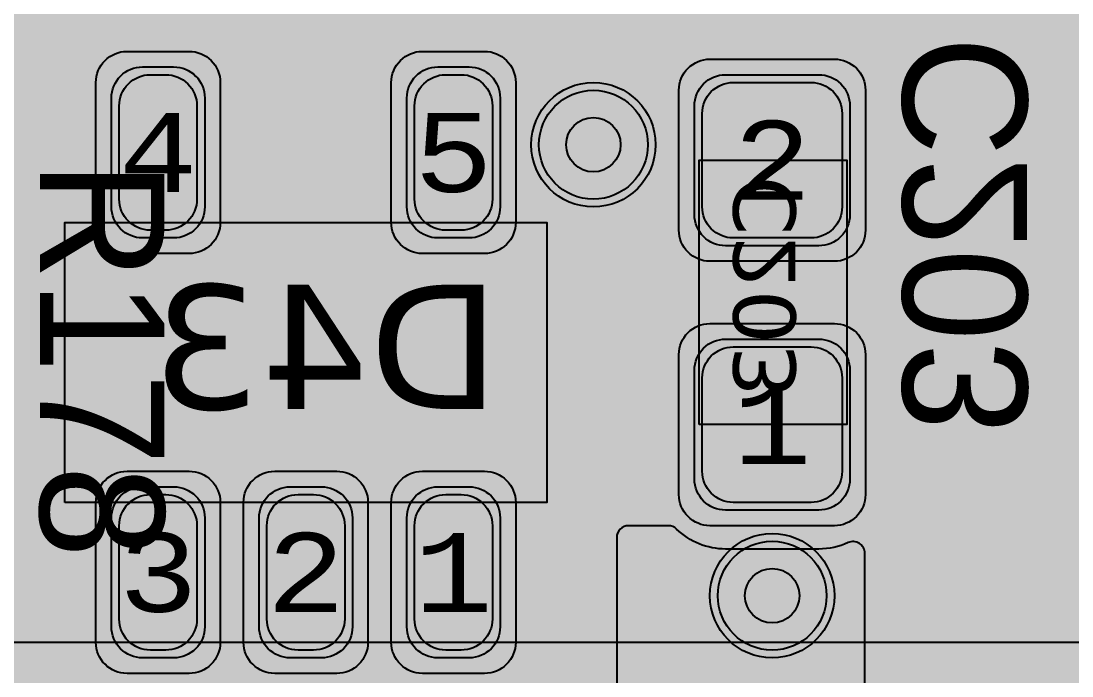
# Model space of a CAD drawing. Extents: x -28 to 199, y -61 to 255.
# Drawn here: x 40.92 to 47.68, y 170.78 to 175 of the extents above; entities that cross this region are included whole.
import ezdxf
from ezdxf.enums import TextEntityAlignment as Align

# ---------------------------------------------------------------- set-up
doc = ezdxf.new("R2010")
doc.units = 0
doc.header["$MEASUREMENT"] = 0
for name, color, linetype in [('ASSEMBLY_OUTLINES_BTM', 191, 'CONTINUOUS'), ('ASSEMBLY_PART_NUMBERS_BTM', 191, 'CONTINUOUS'), ('ASSEMBLY_PART_NUMBERS_TOP', 102, 'CONTINUOUS'), ('ASSEMBLY_REF_DES_BTM', 191, 'CONTINUOUS'), ('DRILL_DRAWING', 21, 'CONTINUOUS'), ('GENERATED_SILKSCREEN_BTM', 255, 'CONTINUOUS'), ('GENERATED_SILKSCREEN_TOP', 140, 'CONTINUOUS'), ('PART_PADS_SMD_BTM', 10, 'CONTINUOUS'), ('PIN_NUMBERS_BTM', 8, 'CONTINUOUS'), ('PIN_NUMBERS_TOP', 8, 'CONTINUOUS'), ('PLACEMENT_OUTLINES_BTM', 222, 'CONTINUOUS'), ('PLANE_DATA_LAYER_BOTTOM', 10, 'CONTINUOUS'), ('PLANE_DATA_LAYER_TOP', 150, 'CONTINUOUS'), ('PLANE_SHAPES_LAYER_2', 230, 'CONTINUOUS'), ('PLANE_SHAPES_LAYER_3', 81, 'CONTINUOUS'), ('PLANE_SHAPES_LAYER_BOTTOM', 10, 'CONTINUOUS'), ('PLANE_SHAPES_LAYER_TOP', 150, 'CONTINUOUS'), ('SILKSCREEN_OUTLINES_BTM', 211, 'CONTINUOUS'), ('SILKSCREEN_REF_DES_BTM', 211, 'CONTINUOUS'), ('SILKSCREEN_REF_DES_TOP', 150, 'CONTINUOUS'), ('SOLDERMASK_PADS_BTM', 12, 'CONTINUOUS'), ('SOLDERPASTE_PADS_BTM', 12, 'CONTINUOUS'), ('TRACES_LAYER_BOTTOM', 10, 'CONTINUOUS'), ('TRACES_LAYER_TOP', 150, 'CONTINUOUS'), ('VIA_HOLES_LAYER_2', 30, 'CONTINUOUS'), ('VIA_HOLES_LAYER_3', 30, 'CONTINUOUS'), ('VIA_HOLES_LAYER_BOTTOM', 30, 'CONTINUOUS'), ('VIA_HOLES_LAYER_TOP', 30, 'CONTINUOUS'), ('VIA_PADS_LAYER_2', 230, 'CONTINUOUS'), ('VIA_PADS_LAYER_3', 81, 'CONTINUOUS'), ('VIA_PADS_LAYER_BOTTOM', 10, 'CONTINUOUS'), ('VIA_PADS_LAYER_TOP', 150, 'CONTINUOUS')]:
    doc.layers.add(name, color=color, linetype=linetype)
doc.styles.add('COURIER_NEW', font='COUR.TTF')
doc.styles.add('VERDANA', font='verdana.TTF')
doc.styles.add('VERIBEST_GERBER_0', font='txt')

msp = doc.modelspace()

# ---------------------------------------------------------------- hatches: boundary and pattern name
at = {"layer": 'PLANE_DATA_LAYER_BOTTOM'}
h = msp.add_hatch(color=256, dxfattribs=at)
h.paths.add_polyline_path([(65.75, 160.0762, -0.414213562373095), (65.6738, 160), (52.4762, 160, -0.414213562373095), (52.4, 160.0762), (52.4, 160.717153, 0.1989122151386167), (52.253553, 161.070706), (47.368451, 165.955808, -0.1989099556854013), (47.346133, 166.009689), (47.346133, 184.1738, -0.414213562373095), (47.422333, 184.25), (53.4238, 184.25, -0.414213562373095), (53.5, 184.1738), (53.5, 179.000008, 0.414213562373095), (53.500008, 179), (56.6738, 179, -0.414213562373095), (56.75, 178.9238), (56.75, 171.750008, 0.414213562373095), (56.750008, 171.75), (58.4238, 171.75, -0.414213562373095), (58.5, 171.6738), (58.5, 165.500008, 0.414213562373095), (58.500008, 165.5), (65.6738, 165.5, -0.414213562373095), (65.75, 165.4238)], flags=0)
h.paths.add_polyline_path([(47.5, 168.25, -0.9999999999999999), (49.5, 168.25, -0.9999999999999999)], flags=0)
h.paths.add_polyline_path([(47.5, 172.5, -0.9999999999999999), (49.5, 172.5, -0.9999999999999999)], flags=0)
h.paths.add_polyline_path([(47.5, 176.75, -0.9999999999999999), (49.5, 176.75, -0.9999999999999999)], flags=0)
h.paths.add_polyline_path([(47.5, 182, -0.9999999999999999), (49.5, 182, -0.9999999999999999)], flags=0)
for points in [[(45.5, 172.1), (45.352338, 171.532942)], [(46, 172.1), (46.038144, 171.5238)]]:
    msp.add_hatch(color=256, dxfattribs=at).paths.add_polyline_path(points, is_closed=False, flags=0)
msp.add_hatch(color=256, dxfattribs=at).paths.add_polyline_path([(46.346133, 171.571967, 0.5469520986327057), (46.238084, 171.641192, -0.1082204836042797), (46.05, 171.6), (45.45, 171.6, -0.1960197135562153), (45.135365, 171.728278, 0.1960198588118564), (45.082087, 171.75), (44.8262, 171.75, 0.414213562373095), (44.75, 171.6738), (44.75, 169.826196, 0.414213562373095), (44.8262, 169.749996), (44.95, 169.749996, -0.414213562373095), (45.4, 169.299996), (45.4, 168.699996, -0.2531070206866161), (45.196307, 168.323389, 0.2531067510863614), (45.161815, 168.259617, 0.164131554334047), (45.177387, 168.213458, -0.1641316952297408), (45.3, 167.85, -0.2252261998193311), (45.079454, 167.385226, 0.2252246368872351), (45.051445, 167.3262, 0.414213562373095), (45.127645, 167.25), (46.249992, 167.25), (46.249995, 167.25, 0.4940585068690165), (46.346133, 167.323545)], flags=0)
at = {"layer": 'PLANE_DATA_LAYER_TOP'}
h = msp.add_hatch(color=256, dxfattribs=at)
h.paths.add_polyline_path([(53.295502, 184.673799, -0.1989099556853327), (53.273184, 184.619918), (46.885458, 178.232192, 0.1989122151386168), (46.739011, 177.878639), (46.739011, 168.792422, -0.1989099556853327), (46.716693, 168.738541), (45.542081, 167.563929, -0.1989133663345028), (45.488199, 167.541611), (44.5762, 167.541611, -0.414213562373095), (44.5, 167.617811), (44.5, 170.999992, 0.414213562373095), (44.499992, 171), (44.339198, 171, -0.414213562373095), (44.262998, 171.0762), (44.262998, 171.076201, -0.1989099556853327), (44.285316, 171.130082), (45.580051, 172.424817, 0.1989121882725156), (45.704531, 172.725337), (45.704531, 175.685196, 0.1989121882725156), (45.580051, 175.985716), (39.772318, 181.793449, -0.1989099556853327), (39.75, 181.84733), (39.75, 183.454177, -0.3173928165043385), (39.800684, 183.525978, 0.3173929101342582), (40.1, 183.95), (40.1, 184.6738, -0.414213562373095), (40.1762, 184.75), (40.749992, 184.75, 0.414213562373095), (40.75, 184.750008), (40.75, 194.1738, -0.414213562373095), (40.8262, 194.25), (46.1738, 194.25, -0.414213562373095), (46.25, 194.1738), (46.25, 190.788669, -0.1989099556853327), (46.227682, 190.734788), (44.946447, 189.453553, 0.1989122151386168), (44.8, 189.1), (44.8, 185.753893, -0.1385740107174842), (44.788731, 185.714013, 0.1385725087961723), (44.7, 185.4, 0.9999999999999999), (45.9, 185.4, 0.1385725087961723), (45.811269, 185.714013, -0.1385740107174966), (45.8, 185.753893), (45.8, 188.861331, -0.1989099556853499), (45.822318, 188.915212), (46.119918, 189.212812, -0.6681819935815162), (46.25, 189.158931), (46.25, 184.750008, 0.414213562373095), (46.250008, 184.75), (53.219302, 184.75, -0.414213562373095), (53.295502, 184.6738)], flags=0)
h.paths.add_polyline_path([(47.5, 182, -0.9999999999999999), (49.5, 182, -0.9999999999999999)], flags=0)
at = {"layer": 'PLANE_SHAPES_LAYER_2'}
h = msp.add_hatch(color=256, dxfattribs=at)
h.paths.add_polyline_path([(169.5, 129.25), (149.5, 129.25), (142.25, 122), (142.25, 90.5), (147.5, 90.5), (147.5, 80), (154, 80), (154, 69.25), (131.75, 69.25), (131.75, 73.25), (121.25, 73.25), (121.25, 81), (110.5, 81), (110.5, 125.75), (106.5, 125.75), (106.5, 128.75), (93.5, 128.75), (93.5, 120.25), (91.75, 120.25), (91.75, 121.5), (80, 121.5), (80, 118.25), (73.25, 118.25), (73.25, 124.5), (67.5, 124.5), (67.5, 128), (57.75, 128), (57.75, 120.25), (55.25, 120.25), (55.25, 121.5), (47.5, 121.5), (47.5, 119), (35, 119), (35, 134.75), (32.75, 134.75), (32.75, 159.75), (29.25, 159.75), (29.25, 175.25), (22.5, 175.25), (22.5, 195.25), (17.25, 195.25), (17.25, 198), (22.5, 198), (22.5, 216.5), (40.25, 216.5), (40.25, 235.5), (54.5, 235.5), (54.5, 254), (87.25, 254), (87.25, 236.25), (86.25, 236.25), (86.25, 228.75), (81, 228.75), (81, 218.75), (95.25, 218.75), (95.25, 194.5), (87, 194.5), (87, 172), (131.1, 172), (131.1, 208.75), (115.5, 208.75), (115.5, 213.75), (106.75, 213.75), (106.75, 218.75), (110.25, 222.25), (110.25, 226.25), (142.5, 226.25), (142.5, 221.5), (160.5, 221.5), (160.5, 240.75), (169.5, 240.75)])
h.paths.add_polyline_path([(35.5, 149.5), (41.75, 149.5), (41.75, 152), (39.25, 152), (39.25, 154), (37.75, 154), (37.75, 152), (35.5, 152)], flags=16)
h.paths.add_polyline_path([(37.5, 125.75), (37.5, 128.75), (42.75, 128.75), (42.75, 125.75)], flags=16)
h.paths.add_polyline_path([(52, 127.75), (52, 130.75), (54.25, 130.75), (54.25, 127.75)], flags=16)
h.paths.add_polyline_path([(50.75, 219.5), (50.75, 226.5), (71.75, 226.5), (71.75, 219.5)], flags=16)
h.paths.add_polyline_path([(66.5, 150.75), (66.5, 177.5), (72.25, 177.5), (72.25, 150.75)], flags=16)
h.paths.add_polyline_path([(47.25, 185.25), (73, 185.25), (73, 188.25), (70.25, 188.25), (70.25, 191), (47.25, 191)], flags=16)
h.paths.add_polyline_path([(84.5, 208), (84.5, 212.75), (85, 212.75), (85, 208)], flags=16)
h.paths.add_polyline_path([(61.5, 137.25), (87.75, 137.25), (87.75, 140.5), (84.75, 140.5), (84.75, 143), (61.5, 143)], flags=16)
h.paths.add_polyline_path([(88.75, 127), (88.75, 130), (91, 130), (91, 127)], flags=16)
h.paths.add_polyline_path([(85.5, 130.25), (85.5, 132.5), (91, 132.5), (91, 130.25)], flags=16)
h.paths.add_polyline_path([(108.75, 142.25), (135.75, 142.25), (135.75, 145.75), (132.25, 145.75), (132.25, 149), (108.75, 149)], flags=16)
h.paths.add_polyline_path([(114.25, 126.75), (140.75, 126.75), (140.75, 129.75), (137.25, 129.75), (137.25, 133), (114.25, 133)], flags=16)
h.paths.add_polyline_path([(155.25, 180.25), (166.25, 180.25), (166.25, 186.25), (152.25, 186.25), (152.25, 183), (155.25, 183)], flags=16)
at = {"layer": 'PLANE_SHAPES_LAYER_3'}
h = msp.add_hatch(color=256, dxfattribs=at)
h.paths.add_polyline_path([(169.5, 129.25), (149.5, 129.25), (142.25, 122), (142.25, 90.5), (147.5, 90.5), (147.5, 80), (154, 80), (154, 69.25), (131.75, 69.25), (131.75, 73.25), (121.25, 73.25), (121.25, 81), (110.5, 81), (110.5, 125.75), (106.5, 125.75), (106.5, 128.75), (93.5, 128.75), (93.5, 120.25), (91.75, 120.25), (91.75, 121.5), (80, 121.5), (80, 118.25), (73.25, 118.25), (73.25, 124.5), (67.5, 124.5), (67.5, 127.75), (58.25, 127.75), (58.25, 130.25), (88.75, 130.25), (88.75, 127), (91, 127), (91, 132.5), (55, 132.5), (55, 131.25), (52, 131.25), (52, 127.75), (55, 127.75), (55, 127.25), (57.75, 127.25), (57.75, 120.25), (55.25, 120.25), (55.25, 121.5), (47.5, 121.5), (47.5, 119), (35, 119), (35, 134.75), (32.75, 134.75), (32.75, 159.75), (29.25, 159.75), (29.25, 175.25), (22.5, 175.25), (22.5, 195.25), (17.25, 195.25), (17.25, 198), (22.5, 198), (22.5, 216.5), (40.25, 216.5), (40.25, 235.5), (54.5, 235.5), (54.5, 254), (87.25, 254), (87.25, 236.25), (86.25, 236.25), (86.25, 228.75), (81, 228.75), (81, 218.75), (95.25, 218.75), (95.25, 194.5), (87, 194.5), (87, 172), (131.1, 172), (131.1, 208.75), (115.5, 208.75), (115.5, 213.75), (106.75, 213.75), (106.75, 218.75), (110.25, 222.25), (110.25, 226.25), (142.5, 226.25), (142.5, 221.5), (160.5, 221.5), (160.5, 240.75), (169.5, 240.75)])
h.paths.add_polyline_path([(35.5, 149.5), (41.75, 149.5), (41.75, 152), (39.25, 152), (39.25, 154), (37.75, 154), (37.75, 152), (35.5, 152)], flags=16)
h.paths.add_polyline_path([(37.5, 125.75), (37.5, 128.75), (42.75, 128.75), (42.75, 125.75)], flags=16)
h.paths.add_polyline_path([(50.75, 219.5), (50.75, 226.5), (71.75, 226.5), (71.75, 219.5)], flags=16)
h.paths.add_polyline_path([(66.5, 150.75), (66.5, 177.5), (72.25, 177.5), (72.25, 150.75)], flags=16)
h.paths.add_polyline_path([(47.25, 185.25), (73, 185.25), (73, 188.25), (70.25, 188.25), (70.25, 191), (47.25, 191)], flags=16)
h.paths.add_polyline_path([(84.5, 208), (84.5, 212.75), (85, 212.75), (85, 208)], flags=16)
h.paths.add_polyline_path([(61.5, 137.25), (87.75, 137.25), (87.75, 140.5), (84.75, 140.5), (84.75, 143), (61.5, 143)], flags=16)
h.paths.add_polyline_path([(108.75, 142.25), (135.75, 142.25), (135.75, 145.75), (132.25, 145.75), (132.25, 149), (108.75, 149)], flags=16)
h.paths.add_polyline_path([(114.25, 126.75), (140.75, 126.75), (140.75, 129.75), (137.25, 129.75), (137.25, 133), (114.25, 133)], flags=16)
h.paths.add_polyline_path([(155.25, 180.25), (166.25, 180.25), (166.25, 186.25), (152.25, 186.25), (152.25, 183), (155.25, 183)], flags=16)
at = {"layer": 'PLANE_SHAPES_LAYER_TOP'}
msp.add_hatch(color=256, dxfattribs=at).paths.add_polyline_path([(70.5, 178), (66.25, 178), (66.25, 171), (39.75, 171), (39.75, 184.75), (70.5, 184.75)], flags=0)
at = {"layer": 'VIA_HOLES_LAYER_2'}
h = msp.add_hatch(color=256, dxfattribs=at)
edge = h.paths.add_edge_path()
edge.add_arc((44.6, 174.2), 0.175, 0, 360)
h = msp.add_hatch(color=256, dxfattribs=at)
edge = h.paths.add_edge_path()
edge.add_arc((45.75, 171.3), 0.175, 0, 360)
at = {"layer": 'VIA_HOLES_LAYER_3'}
h = msp.add_hatch(color=256, dxfattribs=at)
edge = h.paths.add_edge_path()
edge.add_arc((44.6, 174.2), 0.175, 0, 360)
h = msp.add_hatch(color=256, dxfattribs=at)
edge = h.paths.add_edge_path()
edge.add_arc((45.75, 171.3), 0.175, 0, 360)
at = {"layer": 'VIA_HOLES_LAYER_BOTTOM'}
h = msp.add_hatch(color=256, dxfattribs=at)
edge = h.paths.add_edge_path()
edge.add_arc((44.6, 174.2), 0.175, 0, 360)
h = msp.add_hatch(color=256, dxfattribs=at)
edge = h.paths.add_edge_path()
edge.add_arc((45.75, 171.3), 0.175, 0, 360)
at = {"layer": 'VIA_HOLES_LAYER_TOP'}
h = msp.add_hatch(color=256, dxfattribs=at)
edge = h.paths.add_edge_path()
edge.add_arc((44.6, 174.2), 0.175, 0, 360)
h = msp.add_hatch(color=256, dxfattribs=at)
edge = h.paths.add_edge_path()
edge.add_arc((45.75, 171.3), 0.175, 0, 360)

# ---------------------------------------------------------------- linework, layer by layer
at = {"layer": 'ASSEMBLY_OUTLINES_BTM'}
msp.add_lwpolyline([(45.28, 172.4), (45.28, 174.1), (46.23, 174.1), (46.23, 172.4)], close=True, dxfattribs=at)
at = {"layer": 'ASSEMBLY_OUTLINES_BTM', "const_width": 0.1}
msp.add_lwpolyline([(41.2, 171.899998), (41.2, 173.699998), (44.3, 173.699998), (44.3, 171.899998)], close=True, dxfattribs=at)
at = {"layer": 'GENERATED_SILKSCREEN_BTM', "const_width": 0.15}
for points in [[(47.3836, 174.6504), (47.274, 174.7848), (47.2716, 174.7888), (47.2684, 174.7896), (47.2652, 174.7912), (47.2612, 174.792), (46.7124, 174.792), (46.7084, 174.7912), (46.7052, 174.7896), (46.7036, 174.788), (46.702, 174.7872), (46.6996, 174.7848), (46.59, 174.6504), (46.5892, 174.648), (46.5884, 174.6456), (46.5876, 174.6448), (46.5868, 174.6416), (46.5868, 174.372), (46.5876, 174.368), (46.5884, 174.3664), (46.5892, 174.364), (46.59, 174.3616), (46.6996, 174.2264), (46.7036, 174.2232), (46.71, 174.2216), (46.714, 174.2224), (46.7188, 174.224), (46.722, 174.2264), (46.7252, 174.2304), (46.7276, 174.2344), (46.7284, 174.2384), (46.7284, 174.2424), (46.726, 174.2456), (46.6196, 174.3776), (46.6196, 174.636), (46.7204, 174.7592), (47.2532, 174.7592), (47.354, 174.636), (47.354, 174.3776), (47.2476, 174.2456), (47.246, 174.2424), (47.2452, 174.2384), (47.246, 174.2344), (47.2484, 174.2304), (47.2516, 174.2264), (47.2556, 174.224), (47.2596, 174.2224), (47.2652, 174.2216), (47.27, 174.2232), (47.274, 174.2264), (47.3836, 174.3616), (47.3852, 174.3648), (47.386, 174.3656), (47.386, 174.368), (47.3868, 174.3688), (47.3868, 174.3696), (47.3868, 174.372), (47.3868, 174.6416), (47.386, 174.6448), (47.3852, 174.648), (47.3836, 174.6504)], [(46.59, 173.6064), (46.6996, 173.472), (46.7036, 173.4696), (46.7068, 173.4688), (46.7092, 173.4672), (46.7124, 173.4664), (46.822, 173.4664), (46.8244, 173.4672), (46.83, 173.4688), (46.834, 173.4696), (46.8356, 173.472), (47.2684, 174.0048), (47.354, 174.0048), (47.354, 173.4824), (47.3556, 173.4768), (47.3588, 173.472), (47.3644, 173.4696), (47.3708, 173.4688), (47.3764, 173.4696), (47.382, 173.472), (47.3852, 173.4768), (47.3868, 173.4824), (47.3868, 174.0216), (47.3852, 174.028), (47.3812, 174.032), (47.3772, 174.036), (47.3708, 174.0376), (47.2612, 174.0376), (47.2588, 174.0368), (47.2532, 174.0352), (47.2508, 174.0336), (47.2492, 174.032), (47.2476, 174.0304), (46.814, 173.4984), (46.7204, 173.4984), (46.6196, 173.6232), (46.6196, 173.8816), (46.726, 174.012), (46.7276, 174.0176), (46.7268, 174.0224), (46.7244, 174.028), (46.7196, 174.0312), (46.7148, 174.0344), (46.7092, 174.0352), (46.7036, 174.0344), (46.6996, 174.0304), (46.59, 173.896), (46.5892, 173.8928), (46.5884, 173.8904), (46.5876, 173.8896), (46.5868, 173.8864), (46.5868, 173.6168), (46.5876, 173.6136), (46.5876, 173.6128), (46.5884, 173.612), (46.5892, 173.6096), (46.59, 173.6064)], [(46.6996, 173.2744), (46.59, 173.14), (46.5892, 173.1368), (46.5884, 173.1344), (46.5876, 173.1336), (46.5868, 173.1304), (46.5868, 172.8608), (46.5876, 172.8576), (46.5876, 172.8568), (46.5884, 172.856), (46.5892, 172.8536), (46.59, 172.8504), (46.6996, 172.716), (46.7036, 172.7136), (46.7068, 172.7128), (46.7092, 172.7112), (46.7124, 172.7104), (47.2612, 172.7104), (47.2636, 172.7112), (47.2692, 172.7128), (47.2708, 172.7136), (47.274, 172.716), (47.3836, 172.8504), (47.3844, 172.8536), (47.3852, 172.8552), (47.386, 172.8568), (47.3868, 172.8584), (47.3868, 172.8608), (47.3868, 173.1304), (47.386, 173.1336), (47.3852, 173.1368), (47.3836, 173.14), (47.274, 173.2744), (47.2724, 173.276), (47.2716, 173.2776), (47.2692, 173.2792), (47.2636, 173.2808), (47.2612, 173.2816), (46.7124, 173.2816), (46.7092, 173.2808), (46.7068, 173.2792), (46.7036, 173.2776), (46.6996, 173.2744)], [(46.7204, 173.2488), (47.2532, 173.2488), (47.2932, 173.2016), (46.662, 172.8144), (46.6196, 172.8672), (46.6196, 173.1256), (46.7204, 173.2488)], [(47.314, 173.176), (47.354, 173.1256), (47.354, 172.8672), (47.2532, 172.7424), (46.7204, 172.7424), (46.6828, 172.7896), (47.314, 173.176)], [(47.3836, 172.384), (47.274, 172.5192), (47.27, 172.5232), (47.2676, 172.524), (47.2652, 172.524), (47.2596, 172.5232), (47.254, 172.52), (47.25, 172.516), (47.2468, 172.5112), (47.246, 172.5056), (47.2476, 172.5), (47.354, 172.3696), (47.354, 172.1112), (47.2532, 171.9864), (47.1044, 171.9864), (47.0028, 172.1096), (47.0028, 172.2424), (47.0012, 172.2488), (46.998, 172.2528), (46.9924, 172.2552), (46.9868, 172.256), (46.9812, 172.2552), (46.9756, 172.2528), (46.9724, 172.2488), (46.9708, 172.2424), (46.9708, 172.1096), (46.8692, 171.9864), (46.7204, 171.9864), (46.6196, 172.1112), (46.6196, 172.3696), (46.726, 172.5), (46.7276, 172.5056), (46.7268, 172.5112), (46.7244, 172.516), (46.7196, 172.52), (46.7148, 172.5232), (46.7092, 172.524), (46.706, 172.524), (46.7036, 172.5232), (46.6996, 172.5192), (46.59, 172.384), (46.5892, 172.3816), (46.5884, 172.3792), (46.5876, 172.3784), (46.5868, 172.3752), (46.5868, 172.1056), (46.5876, 172.1016), (46.5884, 172.1), (46.5892, 172.0976), (46.59, 172.0952), (46.6996, 171.96), (46.7036, 171.9576), (46.7068, 171.9568), (46.7092, 171.9552), (46.7124, 171.9544), (46.8772, 171.9544), (46.8796, 171.9552), (46.8852, 171.9568), (46.8892, 171.9576), (46.8908, 171.96), (46.9868, 172.0776), (47.0828, 171.96), (47.0844, 171.9592), (47.086, 171.9576), (47.0868, 171.9568), (47.0884, 171.9568), (47.094, 171.9552), (47.0964, 171.9544), (47.2612, 171.9544), (47.2652, 171.9552), (47.2684, 171.9568), (47.2716, 171.9576), (47.274, 171.96), (47.3836, 172.0952), (47.3852, 172.0984), (47.386, 172.0992), (47.386, 172.1016), (47.3868, 172.1024), (47.3868, 172.1032), (47.3868, 172.1056), (47.3868, 172.3752), (47.386, 172.3784), (47.3852, 172.3816), (47.3836, 172.384)]]:
    msp.add_lwpolyline(points, dxfattribs=at)
for points in [[(41.443828, 173.699993), (41.200005, 173.699993), (41.200005, 171.900003), (41.443828, 171.900003, 9.7912e-06), (41.443824, 171.899993), (41.2, 171.899993, -0.4142135624), (41.199995, 171.899998), (41.199995, 173.699998, -0.4142135624), (41.2, 173.700003), (41.443824, 173.700003, 9.7912e-06), (41.443828, 173.699993)], [(43.343828, 173.699993), (42.156172, 173.699993, 9.7912e-06), (42.156176, 173.700003), (43.343824, 173.700003, 9.7912e-06), (43.343828, 173.699993)], [(44.300005, 171.899998, -0.4142135624), (44.3, 171.899993), (44.056176, 171.899993, 9.7912e-06), (44.056172, 171.900003), (44.299995, 171.900003), (44.299995, 173.699993), (44.056172, 173.699993, 9.7912e-06), (44.056176, 173.700003), (44.3, 173.700003, -0.4142135624), (44.300005, 173.699998), (44.300005, 171.899998)], [(46.230005, 172.957902, 1.22306e-05), (46.229995, 172.957911), (46.229995, 173.542089, 1.22306e-05), (46.230005, 173.542098), (46.230005, 172.957902)], [(45.280005, 172.966164, 1.1642e-05), (45.279995, 172.966156), (45.279995, 173.533844, 1.1642e-05), (45.280005, 173.533836), (45.280005, 172.966164)], [(42.393828, 171.900003, 9.7912e-06), (42.393824, 171.899993), (42.156176, 171.899993, 9.7912e-06), (42.156172, 171.900003), (42.393828, 171.900003)], [(43.343828, 171.900003, 9.7912e-06), (43.343824, 171.899993), (43.106176, 171.899993, 9.7912e-06), (43.106172, 171.900003), (43.343828, 171.900003)]]:
    msp.add_lwpolyline(points, format="xyb", dxfattribs=at)
at = {"layer": 'GENERATED_SILKSCREEN_TOP', "const_width": 0.15}
for points in [[(41.5392, 173.4256), (41.5408, 173.4232), (41.5448, 173.4224), (41.5488, 173.42), (41.5528, 173.42), (41.7176, 173.42), (41.7216, 173.42), (41.724, 173.4224), (41.7264, 173.4224), (41.7272, 173.4232), (41.728, 173.424), (41.7304, 173.4256), (41.84, 173.5616), (41.8416, 173.5656), (41.8424, 173.568), (41.8432, 173.572), (41.8432, 173.9752), (41.8416, 173.9824), (41.8376, 173.9864), (41.8336, 173.9912), (41.8272, 173.9928), (41.0592, 173.9928), (41.0528, 173.9912), (41.0488, 173.9872), (41.0464, 173.9824), (41.0456, 173.9768), (41.0464, 173.9704), (41.0488, 173.9648), (41.0528, 173.9608), (41.0592, 173.9592), (41.4272, 173.9592), (41.4272, 173.5832), (41.0544, 173.452), (41.0488, 173.4488), (41.0456, 173.4432), (41.0448, 173.4368), (41.0464, 173.432), (41.0496, 173.4272), (41.0536, 173.4232), (41.0584, 173.4208), (41.0648, 173.4224), (41.4376, 173.5536), (41.5392, 173.4256)], [(41.8104, 173.9592), (41.8104, 173.576), (41.7096, 173.452), (41.5608, 173.452), (41.4592, 173.576), (41.4592, 173.9592), (41.8104, 173.9592)], [(41.076, 173.1208), (41.0752, 173.1272), (41.0712, 173.1304), (41.0656, 173.1328), (41.0592, 173.1336), (41.0536, 173.1328), (41.048, 173.1304), (41.044, 173.1272), (41.0432, 173.1208), (41.0432, 172.8088), (41.044, 172.8032), (41.048, 172.7984), (41.0536, 172.796), (41.0592, 172.7952), (41.0656, 172.796), (41.0712, 172.7984), (41.0752, 172.8032), (41.076, 172.8088), (41.076, 172.9496), (41.8272, 172.9496), (41.8328, 172.9504), (41.8368, 172.9528), (41.8392, 172.9568), (41.84, 172.9624), (41.8408, 172.9664), (41.8408, 172.9704), (41.8392, 172.9736), (41.836, 172.9768), (41.6168, 173.1328), (41.6112, 173.1352), (41.6064, 173.1352), (41.6008, 173.1328), (41.5968, 173.1288), (41.5936, 173.124), (41.592, 173.1184), (41.5936, 173.1128), (41.5976, 173.1088), (41.7768, 172.9808), (41.076, 172.9808), (41.076, 173.1208)], [(41.0672, 172.3976), (41.0616, 172.3992), (41.056, 172.3984), (41.0512, 172.3944), (41.048, 172.3904), (41.0464, 172.3848), (41.0456, 172.3792), (41.048, 172.3744), (41.052, 172.3704), (41.8192, 171.9392), (41.8232, 171.9376), (41.8264, 171.9376), (41.8296, 171.9376), (41.8328, 171.9392), (41.8376, 171.9416), (41.8408, 171.9448), (41.8424, 171.9488), (41.8432, 171.9528), (41.8432, 172.4928), (41.8416, 172.4984), (41.8376, 172.5024), (41.8328, 172.5056), (41.8264, 172.5064), (41.8208, 172.5056), (41.8152, 172.5024), (41.8112, 172.4984), (41.8104, 172.4928), (41.8104, 171.98), (41.0672, 172.3976)], [(41.548, 171.2152), (41.4712, 171.2408), (41.3944, 171.2152), (41.392, 171.2152), (41.3888, 171.2144), (41.1416, 171.2144), (41.1392, 171.2144), (41.1368, 171.2152), (41.1336, 171.216), (41.1304, 171.2192), (41.048, 171.2992), (41.0448, 171.3024), (41.044, 171.3072), (41.0432, 171.3104), (41.0432, 171.604), (41.0432, 171.6064), (41.044, 171.6088), (41.0448, 171.612), (41.048, 171.6152), (41.1304, 171.6952), (41.1336, 171.6984), (41.1368, 171.7), (41.1416, 171.7), (41.3888, 171.7), (41.392, 171.7), (41.3936, 171.7), (41.3944, 171.6992), (41.4712, 171.6736), (41.548, 171.6992), (41.5488, 171.7), (41.5536, 171.7), (41.7456, 171.7), (41.7488, 171.7), (41.7528, 171.6984), (41.7568, 171.6952), (41.8392, 171.6152), (41.8416, 171.612), (41.8424, 171.6088), (41.8432, 171.6064), (41.8432, 171.604), (41.8432, 171.3104), (41.8424, 171.3072), (41.8416, 171.3024), (41.8392, 171.2992), (41.7568, 171.2192), (41.752, 171.216), (41.7488, 171.2152), (41.7456, 171.2144), (41.5536, 171.2144), (41.5504, 171.2144), (41.5488, 171.2152), (41.548, 171.2152)], [(41.3856, 171.668), (41.1488, 171.668), (41.076, 171.596), (41.076, 171.3168), (41.1488, 171.2464), (41.3856, 171.2464), (41.4544, 171.2696), (41.4544, 171.6464), (41.3856, 171.668)], [(41.7368, 171.668), (41.5552, 171.668), (41.4864, 171.6464), (41.4864, 171.2696), (41.5552, 171.2464), (41.7368, 171.2464), (41.8104, 171.3168), (41.8104, 171.596), (41.7368, 171.668)]]:
    msp.add_lwpolyline(points, dxfattribs=at)
at = {"layer": 'PART_PADS_SMD_BTM'}
for points in [[(41.7, 173.599998, -0.4142135624), (41.5, 173.799998), (41.5, 174.499998, -0.4142135624), (41.7, 174.699998), (41.9, 174.699998, -0.4142135624), (42.1, 174.499998), (42.1, 173.799998, -0.4142135624), (41.9, 173.599998)], [(43.6, 173.599998, -0.4142135624), (43.4, 173.799998), (43.4, 174.499998, -0.4142135624), (43.6, 174.699998), (43.8, 174.699998, -0.4142135624), (44, 174.499998), (44, 173.799998, -0.4142135624), (43.8, 173.599998)], [(45.45, 173.55, -0.4142135624), (45.25, 173.75), (45.25, 174.45, -0.4142135624), (45.45, 174.65), (46.05, 174.65, -0.4142135624), (46.25, 174.45), (46.25, 173.75, -0.4142135624), (46.05, 173.55)], [(45.45, 171.85, -0.4142135624), (45.25, 172.05), (45.25, 172.75, -0.4142135624), (45.45, 172.95), (46.05, 172.95, -0.4142135624), (46.25, 172.75), (46.25, 172.05, -0.4142135624), (46.05, 171.85)], [(41.7, 170.899998, -0.4142135624), (41.5, 171.099998), (41.5, 171.799998, -0.4142135624), (41.7, 171.999998), (41.9, 171.999998, -0.4142135624), (42.1, 171.799998), (42.1, 171.099998, -0.4142135624), (41.9, 170.899998)], [(42.65, 170.899998, -0.4142135624), (42.45, 171.099998), (42.45, 171.799998, -0.4142135624), (42.65, 171.999998), (42.85, 171.999998, -0.4142135624), (43.05, 171.799998), (43.05, 171.099998, -0.4142135624), (42.85, 170.899998)], [(43.6, 170.899998, -0.4142135624), (43.4, 171.099998), (43.4, 171.799998, -0.4142135624), (43.6, 171.999998), (43.8, 171.999998, -0.4142135624), (44, 171.799998), (44, 171.099998, -0.4142135624), (43.8, 170.899998)]]:
    msp.add_lwpolyline(points, format="xyb", close=True, dxfattribs=at)
at = {"layer": 'PLACEMENT_OUTLINES_BTM'}
for points in [[(45.28, 172.4), (45.28, 174.1), (46.23, 174.1), (46.23, 172.4)], [(41.2, 171.899998), (41.2, 173.699998), (44.3, 173.699998), (44.3, 171.899998)]]:
    msp.add_lwpolyline(points, close=True, dxfattribs=at)
at = {"layer": 'PLANE_DATA_LAYER_BOTTOM', "const_width": 0.5}
for points in [[(45.5, 172.1), (45.352338, 171.532942)], [(46, 172.1), (46.038144, 171.5238)]]:
    msp.add_lwpolyline(points, dxfattribs=at)
at = {"layer": 'PLANE_DATA_LAYER_BOTTOM'}
msp.add_lwpolyline([(46.346133, 171.571967, 0.5469520986), (46.238084, 171.641192, -0.1082204836), (46.05, 171.6), (45.45, 171.6, -0.1960197136), (45.135365, 171.728278, 0.1960198588), (45.082087, 171.75), (44.8262, 171.75, 0.4142135624), (44.75, 171.6738), (44.75, 169.826196, 0.4142135624), (44.8262, 169.749996), (44.95, 169.749996, -0.4142135624), (45.4, 169.299996), (45.4, 168.699996, -0.2531070207), (45.196307, 168.323389, 0.2531067511), (45.161815, 168.259617, 0.1641315543), (45.177387, 168.213458, -0.1641316952), (45.3, 167.85, -0.2252261998), (45.079454, 167.385226, 0.2252246369), (45.051445, 167.3262, 0.4142135624), (45.127645, 167.25), (46.249992, 167.25), (46.249995, 167.25, 0.4940585069), (46.346133, 167.323545)], format="xyb", close=True, dxfattribs=at)
at = {"layer": 'PLANE_SHAPES_LAYER_BOTTOM'}
for points in [[(47.25, 171.75), (53.5, 171.75), (47.25, 184.25), (53.5, 184.25)], [(44.75, 167.25), (58.5, 167.25), (44.75, 171.75), (58.5, 171.75)]]:
    msp.add_solid(points, dxfattribs=at)
at = {"layer": 'PLANE_SHAPES_LAYER_TOP'}
msp.add_lwpolyline([(70.5, 178), (66.25, 178), (66.25, 171), (39.75, 171), (39.75, 184.75), (70.5, 184.75)], close=True, dxfattribs=at)
msp.add_solid([(44.5, 165.25), (50.75, 165.25), (44.5, 171), (50.75, 171)], dxfattribs=at)
at = {"layer": 'SILKSCREEN_OUTLINES_BTM'}
for points in [[(45.28, 172.4), (45.28, 174.1), (46.23, 174.1), (46.23, 172.4)], [(41.2, 171.899998), (41.2, 173.699998), (44.3, 173.699998), (44.3, 171.899998)]]:
    msp.add_lwpolyline(points, close=True, dxfattribs=at)
at = {"layer": 'SOLDERMASK_PADS_BTM'}
for points in [[(41.6, 173.499998, -0.4142135624), (41.4, 173.699998), (41.4, 174.599998, -0.4142135624), (41.6, 174.799998), (42, 174.799998, -0.4142135624), (42.2, 174.599998), (42.2, 173.699998, -0.4142135624), (42, 173.499998)], [(43.5, 173.499998, -0.4142135624), (43.3, 173.699998), (43.3, 174.599998, -0.4142135624), (43.5, 174.799998), (43.9, 174.799998, -0.4142135624), (44.1, 174.599998), (44.1, 173.699998, -0.4142135624), (43.9, 173.499998)], [(45.35, 173.45, -0.4142135624), (45.15, 173.65), (45.15, 174.55, -0.4142135624), (45.35, 174.75), (46.15, 174.75, -0.4142135624), (46.35, 174.55), (46.35, 173.65, -0.4142135624), (46.15, 173.45)], [(45.35, 171.75, -0.4142135624), (45.15, 171.95), (45.15, 172.85, -0.4142135624), (45.35, 173.05), (46.15, 173.05, -0.4142135624), (46.35, 172.85), (46.35, 171.95, -0.4142135624), (46.15, 171.75)], [(41.6, 170.799998, -0.4142135624), (41.4, 170.999998), (41.4, 171.899998, -0.4142135624), (41.6, 172.099998), (42, 172.099998, -0.4142135624), (42.2, 171.899998), (42.2, 170.999998, -0.4142135624), (42, 170.799998)], [(42.55, 170.799998, -0.4142135624), (42.35, 170.999998), (42.35, 171.899998, -0.4142135624), (42.55, 172.099998), (42.95, 172.099998, -0.4142135624), (43.15, 171.899998), (43.15, 170.999998, -0.4142135624), (42.95, 170.799998)], [(43.5, 170.799998, -0.4142135624), (43.3, 170.999998), (43.3, 171.899998, -0.4142135624), (43.5, 172.099998), (43.9, 172.099998, -0.4142135624), (44.1, 171.899998), (44.1, 170.999998, -0.4142135624), (43.9, 170.799998)]]:
    msp.add_lwpolyline(points, format="xyb", close=True, dxfattribs=at)
at = {"layer": 'SOLDERPASTE_PADS_BTM'}
for points in [[(41.75, 173.649998, -0.4142135624), (41.55, 173.849998), (41.55, 174.449998, -0.4142135624), (41.75, 174.649998), (41.85, 174.649998, -0.4142135624), (42.05, 174.449998), (42.05, 173.849998, -0.4142135624), (41.85, 173.649998)], [(43.65, 173.649998, -0.4142135624), (43.45, 173.849998), (43.45, 174.449998, -0.4142135624), (43.65, 174.649998), (43.75, 174.649998, -0.4142135624), (43.95, 174.449998), (43.95, 173.849998, -0.4142135624), (43.75, 173.649998)], [(45.5, 173.6, -0.4142135624), (45.3, 173.8), (45.3, 174.4, -0.4142135624), (45.5, 174.6), (46, 174.6, -0.4142135624), (46.2, 174.4), (46.2, 173.8, -0.4142135624), (46, 173.6)], [(45.5, 171.9, -0.4142135624), (45.3, 172.1), (45.3, 172.7, -0.4142135624), (45.5, 172.9), (46, 172.9, -0.4142135624), (46.2, 172.7), (46.2, 172.1, -0.4142135624), (46, 171.9)], [(41.75, 170.949998, -0.4142135624), (41.55, 171.149998), (41.55, 171.749998, -0.4142135624), (41.75, 171.949998), (41.85, 171.949998, -0.4142135624), (42.05, 171.749998), (42.05, 171.149998, -0.4142135624), (41.85, 170.949998)], [(42.7, 170.949998, -0.4142135624), (42.5, 171.149998), (42.5, 171.749998, -0.4142135624), (42.7, 171.949998), (42.8, 171.949998, -0.4142135624), (43, 171.749998), (43, 171.149998, -0.4142135624), (42.8, 170.949998)], [(43.65, 170.949998, -0.4142135624), (43.45, 171.149998), (43.45, 171.749998, -0.4142135624), (43.65, 171.949998), (43.75, 171.949998, -0.4142135624), (43.95, 171.749998), (43.95, 171.149998, -0.4142135624), (43.75, 170.949998)]]:
    msp.add_lwpolyline(points, format="xyb", close=True, dxfattribs=at)
at = {"layer": 'TRACES_LAYER_BOTTOM'}
for points, const_width in [([(19.9, 204.7), (19.9, 204.073), (20.555632, 203.417368), (20.555632, 200.905632), (19.388647, 199.738647), (19.388647, 195.549807), (19.866672, 195.071782), (28.27768, 195.071782), (30.090988, 196.88509), (35.572933, 196.88509), (37.158023, 195.3), (40.268016, 195.3), (41.448627, 194.119389), (41.448627, 192.225954), (46.846133, 186.828448), (46.846133, 165.77102), (51.9, 160.717153), (51.9, 148.9)], 0.5), ([(41.8, 174.149998), (41.223, 174.149998), (41.022998, 174.35), (39.849998, 174.35)], 0.35), ([(44.6, 174.149998), (44.6, 174.2)], 0.35), ([(44.6, 174.149998), (43.7, 174.149998)], 0.35), ([(45.75, 174.1), (44.649998, 174.1), (44.6, 174.149998)], 0.35), ([(39.849998, 172.65), (40.674998, 172.65), (40.890904, 172.865906), (43.265096, 172.865906), (43.7, 172.431002), (43.7, 171.449998)], 0.35), ([(45.75, 171.3), (45.75, 172.4)], 0.35), ([(41.8, 171.449998), (41.8, 169.874999), (41.9, 169.774999), (41.9, 167.5)], 0.35), ([(42.75, 170.3), (42.75, 171.449998)], 0.35)]:
    msp.add_lwpolyline(points, dxfattribs=dict(at, const_width=const_width))
at = {"layer": 'TRACES_LAYER_TOP'}
for points, const_width in [([(43.25, 167.15), (44.15, 167.15), (44.258389, 167.041611), (45.726869, 167.041611), (47.239011, 168.553753), (47.239011, 177.878639), (54.834118, 185.473746), (54.834118, 196.246589)], 0.5), ([(44.6, 174.2), (43.924204, 173.524204), (30.53815, 173.524204), (26.513047, 177.549307), (26.513047, 184.613047), (28.2, 186.3)], 0.35), ([(42.8, 170.3), (43.277298, 170.777298), (43.331492, 170.777298), (45.279531, 172.725337), (45.279531, 175.685196), (37.713516, 183.251211), (37.713516, 184.5), (37.3, 184.5)], 0.35)]:
    msp.add_lwpolyline(points, dxfattribs=dict(at, const_width=const_width))
at = {"layer": 'VIA_HOLES_LAYER_2'}
for centre in [(44.6, 174.2), (45.75, 171.3)]:
    msp.add_circle(centre, 0.175, dxfattribs=at)
at = {"layer": 'VIA_HOLES_LAYER_3'}
for centre in [(44.6, 174.2), (45.75, 171.3)]:
    msp.add_circle(centre, 0.175, dxfattribs=at)
at = {"layer": 'VIA_HOLES_LAYER_BOTTOM'}
for centre in [(44.6, 174.2), (45.75, 171.3)]:
    msp.add_circle(centre, 0.175, dxfattribs=at)
at = {"layer": 'VIA_HOLES_LAYER_TOP'}
for centre in [(44.6, 174.2), (45.75, 171.3)]:
    msp.add_circle(centre, 0.175, dxfattribs=at)
at = {"layer": 'VIA_PADS_LAYER_2'}
for centre in [(44.6, 174.2), (45.75, 171.3)]:
    msp.add_circle(centre, 0.4, dxfattribs=at)
at = {"layer": 'VIA_PADS_LAYER_3'}
for centre in [(44.6, 174.2), (45.75, 171.3)]:
    msp.add_circle(centre, 0.4, dxfattribs=at)
at = {"layer": 'VIA_PADS_LAYER_BOTTOM'}
for centre in [(44.6, 174.2), (45.75, 171.3)]:
    msp.add_circle(centre, 0.35, dxfattribs=at)
at = {"layer": 'VIA_PADS_LAYER_TOP'}
for centre in [(44.6, 174.2), (45.75, 171.3)]:
    msp.add_circle(centre, 0.35, dxfattribs=at)

# ---------------------------------------------------------------- texts
at = {"layer": 'ASSEMBLY_PART_NUMBERS_BTM', "style": 'VERIBEST_GERBER_0', "text_generation_flag": 2}
for s, p in [('GRM32DR71E106KA12L', (40.54, 202.5)), ('ERJ-3EKF2000V', (45.79, 193)), ('CL10C010BB8NNNC', (39.54, 173.5)), ('CL10C010BB8NNNC', (42.389998, 173.5)), ('GRM188R71H123KA01D', (43.21, 173.25))]:
    msp.add_text(s, height=2.032, rotation=90, dxfattribs=at).set_placement(p, align=Align.TOP_LEFT)
for s, p in [('ERJ-3EKF2000V', (64, 172.04)), ('ERJ-3GEY0R00V', (63.75, 170.96))]:
    msp.add_text(s, height=2.032, dxfattribs=at).set_placement(p, align=Align.TOP_LEFT)
at = {"layer": 'ASSEMBLY_PART_NUMBERS_TOP', "style": 'VERIBEST_GERBER_0'}
for s, p in [('CRCW2512510RJNEG', (46.21, 201.75)), ('CRCW12101R30FKEA', (41.21, 200)), ('ERJ-3EKF10R0V', (42.04, 189))]:
    msp.add_text(s, height=2.032, rotation=270, dxfattribs=at).set_placement(p, align=Align.TOP_LEFT)
for s, p in [('ERJ-3EKF4701V', (32, 176.46)), ('TP-1_OSC_OSC', (37.25, 174.96)), ('ADM1087AKSZ-REEL7', (37.75, 171.79))]:
    msp.add_text(s, height=2.032, dxfattribs=at).set_placement(p, align=Align.TOP_LEFT)
at = {"layer": 'ASSEMBLY_REF_DES_BTM', "style": 'VERDANA', "text_generation_flag": 2}
msp.add_text('C203', height=0.4, rotation=90, dxfattribs=at).set_placement((45.5, 174), align=Align.TOP_LEFT)
msp.add_text('D43', height=0.8, dxfattribs=at).set_placement((44, 173.299998), align=Align.TOP_LEFT)
at = {"layer": 'DRILL_DRAWING', "style": 'VERIBEST_GERBER_0'}
for p in [(44.6, 174.2), (45.75, 171.3), (42.8, 170.3)]:
    msp.add_text('A', height=2, dxfattribs=at).set_placement(p, align=Align.MIDDLE_CENTER)
at = {"layer": 'PIN_NUMBERS_BTM', "style": 'COURIER_NEW'}
for s, p in [('4', (41.8, 174.149998)), ('5', (43.7, 174.149998)), ('2', (45.75, 174.1)), ('1', (45.75, 172.4)), ('3', (41.8, 171.449998)), ('2', (42.75, 171.449998)), ('1', (43.7, 171.449998))]:
    msp.add_text(s, height=0.508, dxfattribs=at).set_placement(p, align=Align.MIDDLE_CENTER)
at = {"layer": 'PIN_NUMBERS_TOP', "style": 'COURIER_NEW'}
for s, p in [('4', (41.8, 174.149998)), ('5', (43.7, 174.149998)), ('2', (45.75, 174.1)), ('1', (45.75, 172.4)), ('3', (41.8, 171.449998)), ('2', (42.75, 171.449998)), ('1', (43.7, 171.449998))]:
    msp.add_text(s, height=0.508, dxfattribs=at).set_placement(p, align=Align.MIDDLE_CENTER)
at = {"layer": 'SILKSCREEN_REF_DES_BTM', "style": 'VERIBEST_GERBER_0', "text_generation_flag": 2}
msp.add_text('C203', height=0.8, rotation=90, dxfattribs=at).set_placement((46.59, 174.9), align=Align.TOP_LEFT)
at = {"layer": 'SILKSCREEN_REF_DES_TOP', "style": 'VERIBEST_GERBER_0'}
msp.add_text('R178', height=0.8, rotation=270, dxfattribs=at).set_placement((41.84, 174.1), align=Align.TOP_LEFT)

doc.saveas('drawing.dxf')
